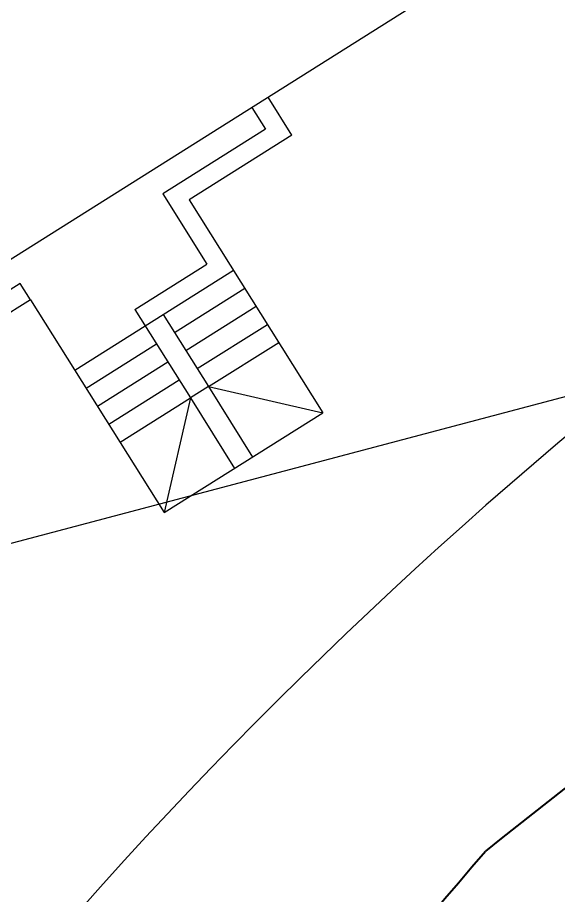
# Model space of a CAD drawing. Extents: x 2080 to 102399, y 2071 to 93424.
# Drawn here: x 84918.8 to 85172.8, y 81964.4 to 82376.3 of the extents above; entities that cross this region are included whole.
import ezdxf

# ---------------------------------------------------------------- set-up
doc = ezdxf.new("R2010")
doc.units = 0
doc.header["$LTSCALE"] = 20
doc.header["$MEASUREMENT"] = 0
doc.layers.add('BUILDING', color=4, linetype='Continuous', lineweight=40)
doc.layers.add('road', color=2, linetype='Continuous')
doc.layers.add('wall', color=13, linetype='Continuous')

# ---------------------------------------------------------------- blocks, each defined once
blk = doc.blocks.new('A$C5F427F23')
at = {"color": 9}
for p, q in [((-109.72, -247.91), (-109.72, -259.89)), ((-100.72, -268.89), (-100.72, -247.91)), ((-245.72, -259.89), (-293.72, -259.89)), ((-245.72, -268.89), (-245.72, -259.89)), ((-109.72, -259.89), (-166.72, -259.89)), ((-166.72, -259.89), (-166.72, -298.89)), ((-245.72, -268.89), (-302.72, -268.89)), ((-245.72, -268.89), (-245.72, -386.89)), ((-100.72, -268.89), (-157.72, -268.89)), ((-157.72, -268.89), (-157.72, -386.89)), ((-206.72, -298.89), (-166.72, -298.89)), ((-206.72, -298.89), (-206.72, -347.89)), ((-245.72, -307.89), (-206.72, -307.89)), ((-206.72, -307.89), (-196.72, -307.89)), ((-196.72, -307.89), (-157.72, -307.89)), ((-196.72, -307.89), (-196.72, -347.89)), ((-245.72, -317.89), (-206.72, -317.89)), ((-196.72, -317.89), (-157.72, -317.89)), ((-245.72, -327.89), (-206.72, -327.89)), ((-196.72, -327.89), (-157.72, -327.89)), ((-245.72, -337.89), (-206.72, -337.89)), ((-196.72, -337.89), (-157.72, -337.89)), ((-245.72, -347.89), (-206.72, -347.89)), ((-206.72, -347.89), (-245.72, -386.89)), ((-206.72, -347.89), (-206.72, -386.89)), ((-196.72, -347.89), (-206.72, -347.89)), ((-196.72, -347.89), (-157.72, -347.89)), ((-196.72, -347.89), (-196.72, -386.89)), ((-196.72, -347.89), (-157.72, -386.89)), ((-245.72, -386.89), (-157.72, -386.89))]:
    blk.add_line(p, q, dxfattribs=at)
at = {"layer": 'wall', "color": 2}
blk.add_line((36.78, -247.91), (-440.22, -247.91), dxfattribs=at)

msp = doc.modelspace()

# ---------------------------------------------------------------- linework, layer by layer
at = {"ltscale": 0.5}
msp.add_lwpolyline([(84488.225, 81071.259), (85405.877, 81002.966), (85343.679, 82242.82), (84903.117, 82126.2), (84488.225, 81071.259)], dxfattribs=at)
at = {"layer": 'BUILDING', "linetype": 'Continuous', "ltscale": 0.5}
msp.add_lwpolyline([(84743.292, 80612.116), (84729.56, 80404.017, -0.0764829), (84624.605, 80411.754, -0.1390799), (84546.122, 80458.624, -0.3253473), (84525.81, 80863.963, 0.1737994), (84806.629, 81458.883, -0.0766039), (85138.531, 81985.206, -0.8303675)], format="xyb", dxfattribs=at)
msp.add_arc((87532.555, 78988.126, 0.301), 3835.862, 119.666284, 128.617358, dxfattribs=at)
at = {"layer": 'road', "linetype": 'Continuous', "ltscale": 0.5}
msp.add_arc((86585.225, 80503.814, 0.1), 2189.51, 110.931783, 161.107381, dxfattribs=at)

# ---------------------------------------------------------------- block references
at = {"ltscale": 0.5, "rotation": 32.17303213300346}
msp.add_blockref('A$C5F427F23', (84989.666, 82602.341), dxfattribs=at)

doc.saveas('drawing.dxf')
